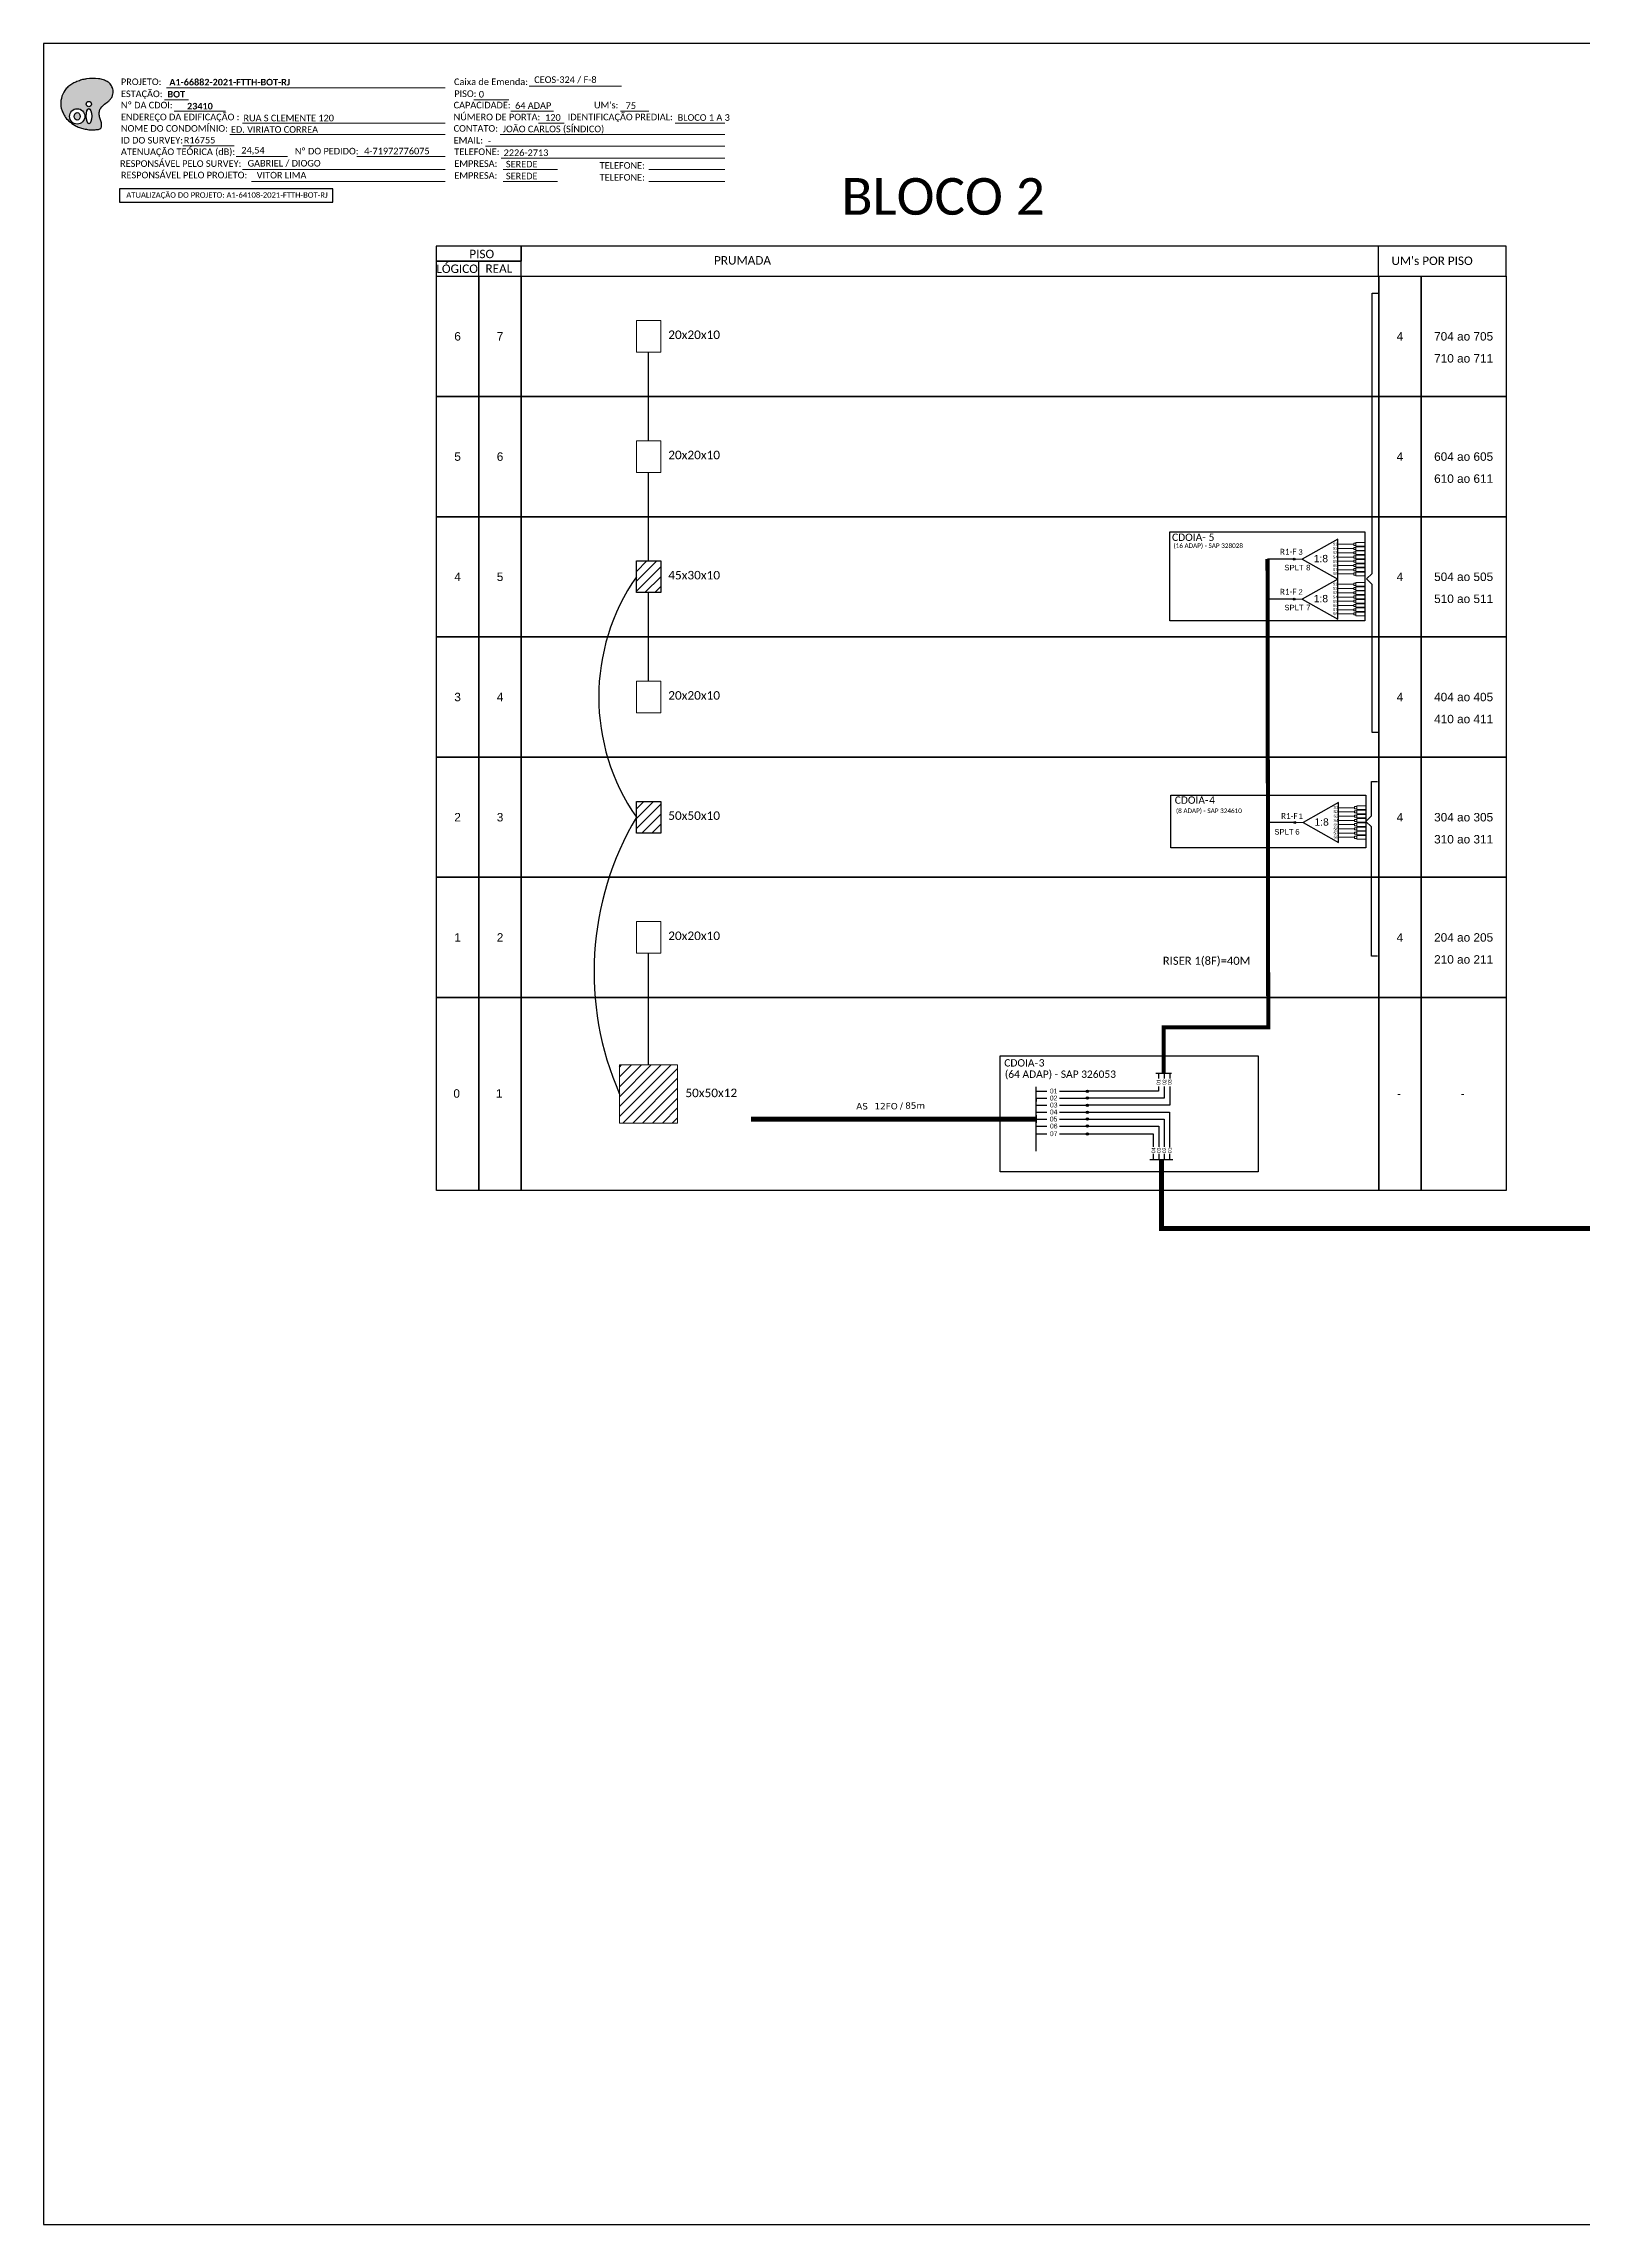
# Model space of a CAD drawing. Extents: x -89 to 1620, y 705 to 1299.
# Drawn here: x 782 to 1201, y 705 to 1299 of the extents above; entities that cross this region are included whole.
import ezdxf
from ezdxf.enums import TextEntityAlignment as Align

# ---------------------------------------------------------------- set-up
doc = ezdxf.new("R2010")
doc.units = 0
doc.layers.add('40.1-ETIQUETAS', color=1, linetype='Continuous', lineweight=20)
doc.layers.add('DROP DE CLIENTE', color=140, linetype='Continuous', plot=False)
doc.styles.add('ARIAL', font='arial.ttf')
doc.styles.add('siredit', font='verdana.ttf')
doc.styles.get("Standard").update_dxf_attribs({"font": 'arial.ttf'})
doc.styles.add('WMF-Calibri0', font='calibri.ttf')
doc.styles.add('WMF-Calibri1', font='calibrib.ttf')

# ---------------------------------------------------------------- blocks, each defined once
blk = doc.blocks.new('SPLT_1-8_SC-APC')
at = {"color": 1}
blk.add_lwpolyline([(-7.37, -2.1), (-17.04, -7.55), (-7.37, -13), (-7.37, -2.1)], dxfattribs=at)
at = {"color": 3, "lineweight": 0}
for points in [[(-2.99, -3.51), (-7.37, -3.51)], [(-7.37, -4.66), (-2.99, -4.66)], [(-7.37, -5.82), (-2.99, -5.82)], [(-2.41, -3.02), (-2.41, -4)], [(-2.41, -3.02), (0, -3.02)], [(-2.41, -4), (0, -4)], [(-2.41, -4.17), (-2.41, -5.16)], [(-2.41, -4.17), (0, -4.17)], [(-2.41, -5.16), (0, -5.16)], [(-2.41, -5.32), (-2.41, -6.31)], [(-2.41, -5.32), (0, -5.32)], [(-7.37, -6.97), (-2.99, -6.97)], [(-7.37, -8.12), (-2.99, -8.12)], [(-7.37, -9.28), (-2.99, -9.28)], [(-7.37, -10.43), (-2.99, -10.43)], [(-7.37, -11.58), (-2.99, -11.58)], [(-2.41, -6.31), (0, -6.31)], [(-2.41, -6.48), (-2.41, -7.46)], [(-2.41, -6.48), (0, -6.48)], [(-2.41, -7.46), (0, -7.46)], [(-2.41, -7.63), (-2.41, -8.62)], [(-2.41, -7.63), (0, -7.63)], [(-2.41, -8.62), (0, -8.62)], [(-2.41, -8.78), (-2.41, -9.77)], [(-2.41, -8.78), (0, -8.78)], [(-2.41, -9.77), (0, -9.77)], [(-2.41, -9.94), (-2.41, -10.92)], [(-2.41, -9.94), (0, -9.94)], [(-2.41, -10.92), (0, -10.92)], [(-2.41, -11.09), (-2.41, -12.08)], [(-2.41, -11.09), (0, -11.09)], [(-2.41, -12.08), (0, -12.08)]]:
    blk.add_lwpolyline(points, dxfattribs=at)
for points in [[(-2.99, -3.22), (-2.41, -3.22), (-2.41, -3.8), (-2.99, -3.8)], [(-2.99, -4.38), (-2.41, -4.38), (-2.41, -4.95), (-2.99, -4.95)], [(-2.99, -5.53), (-2.41, -5.53), (-2.41, -6.1), (-2.99, -6.1)], [(-2.99, -6.68), (-2.41, -6.68), (-2.41, -7.26), (-2.99, -7.26)], [(-2.99, -7.84), (-2.41, -7.84), (-2.41, -8.41), (-2.99, -8.41)], [(-2.99, -8.99), (-2.41, -8.99), (-2.41, -9.56), (-2.99, -9.56)], [(-2.99, -10.14), (-2.41, -10.14), (-2.41, -10.72), (-2.99, -10.72)], [(-2.99, -11.3), (-2.41, -11.3), (-2.41, -11.87), (-2.99, -11.87)]]:
    blk.add_lwpolyline(points, close=True, dxfattribs=at)
at = {"color": 1, "lineweight": 0}
blk.add_lwpolyline([(-17.04, -7.55), (-19.26, -7.55)], dxfattribs=at)
at = {"color": 1, "style": 'ARIAL'}
for s, height, p in [('S1', 0.75, (-8.74, -3.78)), ('S2', 0.75, (-8.74, -4.97)), ('S3', 0.75, (-8.74, -6.18)), ('1:8', 2, (-13.91, -8.4)), ('S4', 0.75, (-8.74, -7.36)), ('S5', 0.75, (-8.74, -8.57)), ('S6', 0.75, (-8.74, -9.69)), ('S7', 0.75, (-8.74, -10.78)), ('S8', 0.75, (-8.74, -11.9))]:
    blk.add_text(s, height=height, dxfattribs=at).set_placement(p)
blk = doc.blocks.new('OI')
h = blk.add_hatch(color=40)
edge = h.paths.add_edge_path()
edge.add_spline(control_points=[(4.35, -0.67), (3.92, -0.99), (3.26, -1.5), (2.81, -2.59), (2.9, -3.5), (3.06, -4.27), (3.31, -4.85), (3.37, -5.39), (3.4, -5.88), (3.2, -6.4), (2.54, -6.61), (1.65, -6.63), (0.55, -6.67), (-0.56, -6.42), (-1.61, -6.14), (-2.77, -5.61), (-3.92, -4.77), (-4.89, -3.7), (-5.34, -2.65), (-5.6, -1.94), (-5.85, -0.96), (-5.71, 0.47), (-5.1, 2.02), (-4.14, 3.02), (-3.3, 3.61), (-2.37, 4.16), (-1.36, 4.44), (-0.56, 4.7), (0.79, 4.85), (2.24, 4.97), (3.79, 4.57), (4.67, 4.21), (5.44, 3.65), (5.76, 2.99), (6.03, 2.21), (6.01, 1.46), (5.72, 0.64), (5.31, 0.08), (4.88, -0.38), (4.51, -0.55), (4.35, -0.67)], knot_values=[0, 0, 0, 0, 1.60434, 2.417191, 3.427595, 4.282808, 4.776746, 5.304182, 5.888771, 6.258406, 6.858137, 7.79129, 8.986195, 10.124242, 11.187857, 12.242908, 13.953784, 15.414161, 16.515391, 17.349188, 17.675853, 19.552021, 21.515531, 22.568638, 23.63245, 24.621084, 25.782718, 26.745347, 27.142653, 29.870543, 31.004649, 31.921532, 32.709589, 33.801391, 34.042471, 35.192333, 35.971461, 36.628871, 37.254359, 37.836911, 37.836911, 37.836911, 37.836911], degree=3, periodic=0)
h.paths.add_polyline_path([(1.13, -0.87, -1), (-0.04, -0.87, -1)], flags=16)
edge = h.paths.add_edge_path(flags=16)
edge.add_ellipse((0.56, -3.59), major_axis=(-0.02, 1.71), ratio=0.361305, start_angle=0, end_angle=360)
h.paths.add_polyline_path([(-0.36, -3.62, -1), (-3.8, -3.62, -1)], flags=16)
edge = h.paths.add_edge_path(flags=0)
edge.add_ellipse((-2.08, -3.62), major_axis=(0, 0.885), ratio=0.758294, start_angle=0, end_angle=360)
at = {"color": 40}
for centre, radius in [((-2.08, -3.62), 1.72), ((0.54, -0.87), 0.587)]:
    blk.add_circle(centre, radius, dxfattribs=at)
blk.add_ellipse((-2.08, -3.62), major_axis=(0, 0.885), ratio=0.758294, start_param=-3.141592653589792, end_param=3.141592653589792, dxfattribs=at)
blk.add_ellipse((0.56, -3.59), major_axis=(-0.02, 1.71), ratio=0.361305, dxfattribs=at)
at = {"color": 40, "start_tangent": (-0.800898, -0.598801), "end_tangent": (-0.800898, -0.598801)}
blk.add_spline([(4.35, -0.67), (3.2, -1.78), (2.9, -2.54), (2.92, -3.55), (3.12, -4.38), (3.28, -4.85), (3.37, -5.37), (3.35, -5.95), (3.2, -6.29), (2.66, -6.55), (1.73, -6.63), (0.54, -6.62), (-0.58, -6.41), (-1.6, -6.11), (-2.56, -5.67), (-3.95, -4.67), (-4.89, -3.56), (-5.37, -2.56), (-5.64, -1.78), (-5.72, -1.46), (-5.63, 0.42), (-4.84, 2.22), (-4.13, 2.99), (-3.27, 3.62), (-2.4, 4.09), (-1.3, 4.47), (-0.37, 4.72), (0.02, 4.77), (2.75, 4.8), (3.85, 4.53), (4.69, 4.16), (5.31, 3.68), (5.85, 2.73), (5.93, 2.5), (5.94, 1.35), (5.67, 0.62), (5.29, 0.08), (4.84, -0.36), (4.35, -0.67)], degree=3, dxfattribs=at)
blk = doc.blocks.new('CARIMBO')
at = {"color": 7, "lineweight": 0}
for points in [[(35.66, -16.79), (111.64, -16.79)], [(134.48, -16.3), (159.61, -16.3)], [(35.15, -20.06), (41.7, -20.06)], [(37.81, -23.14), (51.75, -23.14)], [(119.43, -20.02), (128.92, -20.02)], [(129.48, -23.14), (141.1, -23.14)], [(159.42, -23.14), (167.09, -23.14)], [(52.97, -29.48), (111.64, -29.48)], [(56.38, -26.37), (111.64, -26.37)], [(126.6, -29.48), (187.83, -29.48)], [(137.07, -26.37), (144.01, -26.37)], [(174.24, -26.37), (187.8, -26.37)], [(40.13, -32.55), (54.07, -32.55)], [(54.67, -35.52), (68.61, -35.52)], [(122.56, -32.72), (187.83, -32.72)], [(56.38, -39.07), (111.64, -39.07)], [(126.84, -35.96), (187.83, -35.96)], [(127.45, -39.07), (142.25, -39.07)], [(167.06, -39.07), (187.83, -39.07)], [(58.87, -42.31), (111.64, -42.31)], [(127.45, -42.31), (142.25, -42.31)], [(167.06, -42.31), (187.83, -42.31)]]:
    blk.add_lwpolyline(points, dxfattribs=at)
at = {"color": 7, "xscale": 1.213923925163967, "yscale": 1.213923925163967, "zscale": 1.213923925163967, "rotation": 0.1532896023949059}
blk.add_blockref('OI', (13.86, -20.16), dxfattribs=at)
at = {"color": 7, "lineweight": 0, "style": 'WMF-Calibri0'}
for s, height, p in [('PROJETO:', 1.793, (23.26, -16.04)), ('ESTAÇÃO:', 1.793, (23.26, -19.32)), ('Caixa de Emenda:', 1.7927, (114.02, -16.04)), ('PISO:', 1.793, (114.09, -19.28)), ('ENDEREÇO DA EDIFICAÇÃO :', 1.7927, (23.26, -25.63)), ('Nº DA CDOI:', 1.7927, (23.26, -22.39)), ('CAPACIDADE:', 1.7927, (113.91, -22.39)), ('NÚMERO DE PORTA:', 1.7927, (113.91, -25.63)), ('IDENTIFICAÇÃO PREDIAL:', 1.7927, (144.99, -25.63)), ("UM's:", 1.793, (152.15, -22.39)), ('NOME DO CONDOMÍNIO:', 1.7927, (23.26, -28.74)), ('CONTATO:', 1.793, (113.91, -28.74)), ('ATENUAÇÃO TEÓRICA (dB):', 1.7927, (23.26, -35.09)), ('ID DO SURVEY:', 1.7927, (23.26, -31.97)), ('EMAIL:', 1.793, (113.91, -31.97)), ('TELEFONE:', 1.793, (114.09, -35.09)), ('RESPONSÁVEL PELO SURVEY:', 1.7927, (23.02, -38.32)), ('RESPONSÁVEL PELO PROJETO:', 1.7927, (23.26, -41.44)), ('EMPRESA:', 1.793, (114.09, -38.32)), ('EMPRESA:', 1.793, (114.09, -41.56)), ('TELEFONE:', 1.793, (153.7, -38.83)), ('TELEFONE:', 1.793, (153.7, -42.06))]:
    blk.add_text(s, height=height, dxfattribs=at).set_placement(p)
at = {"color": 7, "lineweight": 0, "flags": 8}
for tag, p, style in [('EST', (35.94, -19.41), 'WMF-Calibri1'), ('PROJ', (36.46, -16.13), 'WMF-Calibri1'), ('PISO_PTR', (120.78, -19.42), 'WMF-Calibri0'), ('CEOS-XX', (135.87, -15.46), 'WMF-Calibri0'), ('CAPAC.', (130.66, -22.52), 'WMF-Calibri0'), ("UC'S", (160.78, -22.54), 'WMF-Calibri0'), ('NOME_DO_COND.', (53.23, -29.02), 'WMF-Calibri0'), ('LOGRADOURO', (56.65, -25.91), 'WMF-Calibri0'), ('NOME_DO_CONTATO', (127.3, -28.89), 'WMF-Calibri0'), ('N°', (138.85, -25.77), 'WMF-Calibri0'), ('N°PREDIO', (174.94, -25.77), 'WMF-Calibri0'), ('_ID_', (40.39, -31.94), 'WMF-Calibri0'), ('O_POTEN', (56.06, -34.68), 'WMF-Calibri0'), ('EMAIL', (123.26, -32.12), 'WMF-Calibri0'), ('TELEFONE', (127.55, -35.36), 'WMF-Calibri0'), ('RES_SURVEY', (57.78, -38.23), 'WMF-Calibri0'), ('RES_PROJ', (60.27, -41.47), 'WMF-Calibri0'), ('EMP_RESP_SURVEY', (128.16, -38.47), 'WMF-Calibri0'), ('EMP_RESP_PROJ', (128.16, -41.71), 'WMF-Calibri0'), ('CONT_RESP_SURVEY', (167.76, -38.47), 'WMF-Calibri0'), ('CONT_RESP_PROJ', (167.76, -41.71), 'WMF-Calibri0')]:
    blk.add_attdef(tag, p, '', height=1.79, dxfattribs=dict(at, style=style))
at = {"color": 7, "lineweight": 0, "style": 'WMF-Calibri1', "flags": 8}
blk.add_attdef("N° CDO'S", text='', height=1.79, dxfattribs=at).set_placement((44.78, -22.68), align=Align.CENTER)

msp = doc.modelspace()

# ---------------------------------------------------------------- hatches: boundary and pattern name
h = msp.add_hatch(color=3)
h.dxf.hatch_style = 1
edge = h.paths.add_edge_path()
edge.add_arc((1122.49, 1158.61), 0.256, 0, 360)
h = msp.add_hatch()
h.set_pattern_fill('ANSI31', color=1, scale=0.6)
h.set_pattern_definition([(45, (411.6864, 173.7744), (-1.3470384, 1.3470384), [])])
h.paths.add_polyline_path([(949.89, 1084), (949.89, 1092.62), (943.27, 1092.62), (943.27, 1084)])
h.paths.add_polyline_path([(949.89, 1158.11), (943.27, 1158.11), (943.27, 1149.49), (949.89, 1149.49)])
h = msp.add_hatch(color=3)
h.dxf.hatch_style = 1
edge = h.paths.add_edge_path()
edge.add_arc((1122.49, 1147.71), 0.256, 0, 360)
h = msp.add_hatch(color=3)
h.dxf.hatch_style = 1
edge = h.paths.add_edge_path()
edge.add_arc((1122.69, 1086.86), 0.256, 0, 360)
h = msp.add_hatch()
h.set_pattern_fill('ANSI31', color=1, scale=0.6)
h.set_pattern_definition([(45, (162.0727, 3692.0763), (-1.3470384, 1.3470384), [])])
h.paths.add_polyline_path([(954.48, 1005.01), (954.48, 1020.82), (938.68, 1020.82), (938.68, 1005.01)])
h = msp.add_hatch(color=3)
h.dxf.hatch_style = 1
edge = h.paths.add_edge_path()
edge.add_arc((1066.14, 1013.67), 0.32, 0, 360)
h = msp.add_hatch(color=3)
h.dxf.hatch_style = 1
edge = h.paths.add_edge_path()
edge.add_arc((1066.14, 1011.8), 0.32, 0, 360)
h = msp.add_hatch(color=3)
h.dxf.hatch_style = 1
edge = h.paths.add_edge_path()
edge.add_arc((1066.14, 1009.87), 0.32, 0, 360)
h = msp.add_hatch(color=3)
h.dxf.hatch_style = 1
edge = h.paths.add_edge_path()
edge.add_arc((1066.14, 1007.96), 0.32, 0, 360)
h = msp.add_hatch(color=3)
h.dxf.hatch_style = 1
edge = h.paths.add_edge_path()
edge.add_arc((1066.14, 1006.08), 0.32, 0, 360)
h = msp.add_hatch(color=3)
h.dxf.hatch_style = 1
edge = h.paths.add_edge_path()
edge.add_arc((1066.14, 1004.16), 0.32, 0, 360)
h = msp.add_hatch(color=3)
h.dxf.hatch_style = 1
edge = h.paths.add_edge_path()
edge.add_arc((1066.14, 1002.05), 0.32, 0, 360)

# ---------------------------------------------------------------- linework, layer by layer
for points in [[(781.75, 705.02), (1620.31, 705.02), (1620.31, 1299.02), (781.75, 1299.02), (781.75, 705.02)], [(911.87, 1235.66), (1180.24, 1235.66), (1180.24, 1243.88), (911.87, 1243.88), (911.87, 1243.88), (911.87, 1239.77)], [(1145.49, 1235.66), (1145.49, 1243.88)], [(900.3, 1235.66), (900.3, 1239.77)], [(1052.23, 1011.77), (1052.23, 1010.88)], [(1052.23, 1009.87), (1055.14, 1009.87)], [(1058.55, 1009.87), (1066.14, 1009.87), (1066.14, 1009.87)]]:
    msp.add_lwpolyline(points)
at = {"color": 7, "lineweight": 0}
msp.add_lwpolyline([(867.06, 1268.26), (891.21, 1268.26)], dxfattribs=at)
for points in [[(888.73, 1239.77), (911.87, 1239.77), (911.87, 1243.88), (888.73, 1243.88)], [(888.73, 1235.66), (911.87, 1235.66), (911.87, 1239.77), (888.73, 1239.77)], [(888.76, 1235.66), (900.34, 1235.66), (900.34, 1202.91), (888.76, 1202.91)], [(900.34, 1235.66), (911.91, 1235.66), (911.91, 1202.91), (900.34, 1202.91)], [(911.91, 1235.66), (1145.52, 1235.66), (1145.52, 1202.91), (911.91, 1202.91)], [(1145.52, 1235.66), (1157.1, 1235.66), (1157.1, 1202.91), (1145.52, 1202.91)], [(1157.1, 1235.66), (1180.24, 1235.66), (1180.24, 1202.91), (1157.1, 1202.91)], [(888.76, 1202.91), (900.34, 1202.91), (900.34, 1170.17), (888.76, 1170.17)], [(900.34, 1202.91), (911.91, 1202.91), (911.91, 1170.17), (900.34, 1170.17)], [(911.91, 1202.91), (1145.52, 1202.91), (1145.52, 1170.17), (911.91, 1170.17)], [(1145.52, 1202.91), (1157.1, 1202.91), (1157.1, 1170.17), (1145.52, 1170.17)], [(1157.1, 1202.91), (1180.24, 1202.91), (1180.24, 1170.17), (1157.1, 1170.17)], [(888.76, 1170.17), (900.34, 1170.17), (900.34, 1137.43), (888.76, 1137.43)], [(900.34, 1170.17), (911.91, 1170.17), (911.91, 1137.43), (900.34, 1137.43)], [(911.91, 1170.17), (1145.52, 1170.17), (1145.52, 1137.43), (911.91, 1137.43)], [(1145.52, 1170.17), (1157.1, 1170.17), (1157.1, 1137.43), (1145.52, 1137.43)], [(1157.1, 1170.17), (1180.24, 1170.17), (1180.24, 1137.43), (1157.1, 1137.43)], [(888.76, 1137.43), (900.34, 1137.43), (900.34, 1104.68), (888.76, 1104.68)], [(900.34, 1137.43), (911.91, 1137.43), (911.91, 1104.68), (900.34, 1104.68)], [(911.91, 1137.43), (1145.52, 1137.43), (1145.52, 1104.68), (911.91, 1104.68)], [(1145.52, 1137.43), (1157.1, 1137.43), (1157.1, 1104.68), (1145.52, 1104.68)], [(1157.1, 1137.43), (1180.24, 1137.43), (1180.24, 1104.68), (1157.1, 1104.68)], [(888.76, 1104.68), (900.34, 1104.68), (900.34, 1071.94), (888.76, 1071.94)], [(900.34, 1104.68), (911.91, 1104.68), (911.91, 1071.94), (900.34, 1071.94)], [(911.91, 1104.68), (1145.52, 1104.68), (1145.52, 1071.94), (911.91, 1071.94)], [(1145.52, 1104.68), (1157.1, 1104.68), (1157.1, 1071.94), (1145.52, 1071.94)], [(1157.1, 1104.68), (1180.24, 1104.68), (1180.24, 1071.94), (1157.1, 1071.94)], [(888.76, 1071.94), (900.34, 1071.94), (900.34, 1039.19), (888.76, 1039.19)], [(900.34, 1071.94), (911.91, 1071.94), (911.91, 1039.19), (900.34, 1039.19)], [(911.91, 1071.94), (1145.52, 1071.94), (1145.52, 1039.19), (911.91, 1039.19)], [(1145.52, 1071.94), (1157.1, 1071.94), (1157.1, 1039.19), (1145.52, 1039.19)], [(1157.1, 1071.94), (1180.24, 1071.94), (1180.24, 1039.19), (1157.1, 1039.19)], [(888.76, 1039.19), (900.34, 1039.19), (900.34, 986.64), (888.76, 986.64)], [(900.34, 1039.19), (911.91, 1039.19), (911.91, 986.64), (900.34, 986.64)], [(911.91, 1039.19), (1145.52, 1039.19), (1145.52, 986.64), (911.91, 986.64)], [(1145.52, 1039.19), (1157.1, 1039.19), (1157.1, 986.64), (1145.52, 986.64)], [(1157.1, 1039.19), (1180.24, 1039.19), (1180.24, 986.64), (1157.1, 986.64)]]:
    msp.add_lwpolyline(points, close=True)
at = {"color": 3}
for points in [[(1145.4, 1111.34), (1143.75, 1111.34), (1143.75, 1151.7), (1142.18, 1153.21), (1143.75, 1154.71), (1143.75, 1231.07), (1145.4, 1231.07)], [(946.58, 1190.85), (946.58, 1214.98)], [(946.58, 1158.11), (946.58, 1182.23)], [(946.58, 1125.36), (946.58, 1149.49)], [(1145.23, 1050.45), (1143.58, 1050.45), (1143.58, 1085.67), (1142.01, 1087.18), (1143.58, 1088.69), (1143.58, 1098.07), (1145.23, 1098.07)], [(946.58, 1020.82), (946.58, 1051.26)], [(1052.23, 1013.67), (1055.14, 1013.67)], [(1058.55, 1013.67), (1066.14, 1013.67), (1066.14, 1013.67)]]:
    msp.add_lwpolyline(points, dxfattribs=at)
at = {"color": 0, "lineweight": 0}
for points in [[(943.27, 1223.6), (949.89, 1223.6), (949.89, 1214.98), (943.27, 1214.98)], [(943.27, 1190.85), (949.89, 1190.85), (949.89, 1182.23), (943.27, 1182.23)], [(943.27, 1125.36), (949.89, 1125.36), (949.89, 1116.74), (943.27, 1116.74)], [(943.27, 1059.88), (949.89, 1059.88), (949.89, 1051.26), (943.27, 1051.26)]]:
    msp.add_lwpolyline(points, close=True, dxfattribs=at)
at = {"color": 1}
for points in [[(1088.65, 1166.06), (1141.78, 1166.06), (1141.78, 1141.78), (1088.65, 1141.78)], [(943.27, 1158.11), (949.89, 1158.11), (949.89, 1149.49), (943.27, 1149.49)], [(1088.85, 1094.31), (1141.98, 1094.31), (1141.98, 1080), (1088.85, 1080)], [(943.27, 1092.62), (949.89, 1092.62), (949.89, 1084), (943.27, 1084)], [(1042.43, 1023.32), (1112.71, 1023.32), (1112.71, 991.72), (1042.43, 991.72)]]:
    msp.add_lwpolyline(points, close=True, dxfattribs=at)
at = {"color": 5}
msp.add_lwpolyline([(1086.93, 1018.58, 1.1, 1.1, 0), (1086.93, 1031.06, 1.1, 1.1, 0), (1092.52, 1031.06, 1.1, 1.1, 0), (1115.43, 1031.06, 1.1, 1.1, 0), (1115.23, 1158.61, 0, 0, 0)], format="xyseb", dxfattribs=at)
for points in [[(1122.49, 1158.61), (1115.23, 1158.61)], [(1122.49, 1147.71), (1115.23, 1147.71)], [(1122.69, 1086.86), (1115.43, 1086.86)], [(1084.83, 1018.58), (1089.04, 1018.58)], [(1085.52, 1018.58), (1085.52, 1017.13)], [(1087.05, 1018.58), (1087.05, 1017.13)], [(1088.58, 1018.58), (1088.58, 1017.13)], [(1085.52, 1014.98), (1085.5, 1013.72), (1066.45, 1013.72)], [(1088.58, 1014.98), (1088.58, 1009.87), (1066.46, 1009.87)], [(1087.05, 1014.98), (1087.05, 1011.8), (1066.46, 1011.8)], [(1052.23, 1007.96), (1055.14, 1007.96)], [(1058.55, 1007.96), (1066.14, 1007.96), (1066.14, 1007.96)]]:
    msp.add_lwpolyline(points, dxfattribs=at)
at = {"color": 1, "lineweight": 0}
for points in [[(1124.72, 1158.61), (1122.49, 1158.61)], [(1124.72, 1147.71), (1122.49, 1147.71)]]:
    msp.add_lwpolyline(points, dxfattribs=at)
at = {"color": 1}
for points in [[(1134.38, 1164.05), (1124.72, 1158.61), (1134.38, 1153.16), (1134.38, 1164.05)], [(1134.38, 1153.16), (1124.72, 1147.71), (1134.38, 1142.26), (1134.38, 1153.16)], [(1052.23, 997.35), (1052.23, 1014.84)], [(1052.23, 1007.13), (1052.23, 1005.06)], [(1052.23, 1006.06), (1055.14, 1006.06)], [(1058.55, 1006.07), (1066.14, 1006.08), (1066.14, 1006.08)]]:
    msp.add_lwpolyline(points, dxfattribs=at)
at = {"color": 3, "lineweight": 0}
for points in [[(1138.76, 1162.64), (1134.38, 1162.64)], [(1134.38, 1161.49), (1138.76, 1161.49)], [(1134.38, 1160.34), (1138.76, 1160.34)], [(1134.38, 1159.18), (1138.76, 1159.18)], [(1139.34, 1163.14), (1139.34, 1162.15)], [(1139.34, 1163.14), (1141.75, 1163.14)], [(1139.34, 1162.15), (1141.75, 1162.15)], [(1139.34, 1161.98), (1139.34, 1161)], [(1139.34, 1161.98), (1141.75, 1161.98)], [(1139.34, 1161), (1141.75, 1161)], [(1139.34, 1160.83), (1139.34, 1159.84)], [(1139.34, 1160.83), (1141.75, 1160.83)], [(1139.34, 1159.84), (1141.75, 1159.84)], [(1139.34, 1159.68), (1139.34, 1158.69)], [(1139.34, 1159.68), (1141.75, 1159.68)], [(1139.34, 1158.69), (1141.75, 1158.69)], [(1139.34, 1158.52), (1139.34, 1157.54)], [(1139.34, 1158.52), (1141.75, 1158.52)], [(1134.38, 1158.03), (1138.76, 1158.03)], [(1134.38, 1156.88), (1138.76, 1156.88)], [(1134.38, 1155.72), (1138.76, 1155.72)], [(1134.38, 1154.57), (1138.76, 1154.57)], [(1139.34, 1157.54), (1141.75, 1157.54)], [(1139.34, 1157.37), (1139.34, 1156.38)], [(1139.34, 1157.37), (1141.75, 1157.37)], [(1139.34, 1156.38), (1141.75, 1156.38)], [(1139.34, 1156.22), (1139.34, 1155.23)], [(1139.34, 1156.22), (1141.75, 1156.22)], [(1139.34, 1155.23), (1141.75, 1155.23)], [(1139.34, 1155.06), (1139.34, 1154.08)], [(1139.34, 1155.06), (1141.75, 1155.06)], [(1139.34, 1154.08), (1141.75, 1154.08)], [(1138.76, 1151.75), (1134.38, 1151.75)], [(1134.38, 1150.59), (1138.76, 1150.59)], [(1134.38, 1149.44), (1138.76, 1149.44)], [(1134.38, 1148.29), (1138.76, 1148.29)], [(1134.38, 1147.13), (1138.76, 1147.13)], [(1139.34, 1152.24), (1139.34, 1151.25)], [(1139.34, 1152.24), (1141.75, 1152.24)], [(1139.34, 1151.25), (1141.75, 1151.25)], [(1139.34, 1151.09), (1139.34, 1150.1)], [(1139.34, 1151.09), (1141.75, 1151.09)], [(1139.34, 1150.1), (1141.75, 1150.1)], [(1139.34, 1149.93), (1139.34, 1148.95)], [(1139.34, 1149.93), (1141.75, 1149.93)], [(1139.34, 1148.95), (1141.75, 1148.95)], [(1139.34, 1148.78), (1139.34, 1147.79)], [(1139.34, 1148.78), (1141.75, 1148.78)], [(1139.34, 1147.79), (1141.75, 1147.79)], [(1139.34, 1147.63), (1139.34, 1146.64)], [(1139.34, 1147.63), (1141.75, 1147.63)], [(1139.34, 1146.64), (1141.75, 1146.64)], [(1139.34, 1146.47), (1139.34, 1145.49)], [(1139.34, 1146.47), (1141.75, 1146.47)], [(1134.38, 1145.98), (1138.76, 1145.98)], [(1134.38, 1144.83), (1138.76, 1144.83)], [(1134.38, 1143.67), (1138.76, 1143.67)], [(1139.34, 1145.49), (1141.75, 1145.49)], [(1139.34, 1145.32), (1139.34, 1144.33)], [(1139.34, 1145.32), (1141.75, 1145.32)], [(1139.34, 1144.33), (1141.75, 1144.33)], [(1139.34, 1144.17), (1139.34, 1143.18)], [(1139.34, 1144.17), (1141.75, 1144.17)], [(1139.34, 1143.18), (1141.75, 1143.18)]]:
    msp.add_lwpolyline(points, dxfattribs=at)
for points in [[(1138.76, 1162.93), (1139.34, 1162.93), (1139.34, 1162.36), (1138.76, 1162.36)], [(1138.76, 1161.78), (1139.34, 1161.78), (1139.34, 1161.2), (1138.76, 1161.2)], [(1138.76, 1160.62), (1139.34, 1160.62), (1139.34, 1160.05), (1138.76, 1160.05)], [(1138.76, 1159.47), (1139.34, 1159.47), (1139.34, 1158.9), (1138.76, 1158.9)], [(1138.76, 1158.32), (1139.34, 1158.32), (1139.34, 1157.74), (1138.76, 1157.74)], [(1138.76, 1157.16), (1139.34, 1157.16), (1139.34, 1156.59), (1138.76, 1156.59)], [(1138.76, 1156.01), (1139.34, 1156.01), (1139.34, 1155.44), (1138.76, 1155.44)], [(1138.76, 1154.86), (1139.34, 1154.86), (1139.34, 1154.28), (1138.76, 1154.28)], [(1138.76, 1152.03), (1139.34, 1152.03), (1139.34, 1151.46), (1138.76, 1151.46)], [(1138.76, 1150.88), (1139.34, 1150.88), (1139.34, 1150.31), (1138.76, 1150.31)], [(1138.76, 1149.73), (1139.34, 1149.73), (1139.34, 1149.15), (1138.76, 1149.15)], [(1138.76, 1148.57), (1139.34, 1148.57), (1139.34, 1148), (1138.76, 1148)], [(1138.76, 1147.42), (1139.34, 1147.42), (1139.34, 1146.85), (1138.76, 1146.85)], [(1138.76, 1146.27), (1139.34, 1146.27), (1139.34, 1145.69), (1138.76, 1145.69)], [(1138.76, 1145.11), (1139.34, 1145.11), (1139.34, 1144.54), (1138.76, 1144.54)], [(1138.76, 1143.96), (1139.34, 1143.96), (1139.34, 1143.39), (1138.76, 1143.39)]]:
    msp.add_lwpolyline(points, close=True, dxfattribs=at)
at = {"color": 1, "lineweight": 0}
msp.add_lwpolyline([(938.68, 1020.82), (954.48, 1020.82), (954.48, 1005.01), (938.68, 1005.01)], close=True, dxfattribs=at)
at = {"color": 2}
for points in [[(1052.23, 1011.77), (1055.14, 1011.78)], [(1058.55, 1011.78), (1066.14, 1011.8), (1066.14, 1011.8)]]:
    msp.add_lwpolyline(points, dxfattribs=at)
at = {"color": 1, "const_width": 1.36}
for points in [[(974.49, 1006.1), (1052.23, 1006.09)], [(1086.33, 995.08), (1086.33, 976.29), (1310.46, 976.29), (1310.46, 1003.3)]]:
    msp.add_lwpolyline(points, dxfattribs=at)
at = {"color": 190}
for points in [[(1052.23, 1004.16), (1055.14, 1004.16)], [(1058.55, 1004.16), (1066.14, 1004.16), (1066.14, 1004.16)]]:
    msp.add_lwpolyline(points, dxfattribs=at)
at = {"color": 36}
for points in [[(1052.23, 1002.05), (1055.14, 1002.05)], [(1058.55, 1002.05), (1066.14, 1002.05), (1066.14, 1002.05)]]:
    msp.add_lwpolyline(points, dxfattribs=at)
at = {"color": 3}
for centre, radius in [((1122.49, 1158.61), 0.256), ((1122.49, 1147.71), 0.256), ((1122.69, 1086.86), 0.256), ((1066.14, 1013.67), 0.32), ((1066.14, 1011.8), 0.32), ((1066.14, 1009.87), 0.32), ((1066.14, 1007.96), 0.32), ((1066.14, 1006.08), 0.32), ((1066.14, 1004.16), 0.32), ((1066.14, 1002.05), 0.32)]:
    msp.add_circle(centre, radius, dxfattribs=at)
for centre, radius, start, end in [((990.35, 1121.05), 57.35, 145.18355, 214.81645), ((1014.57, 1046.13), 82.84, 149.39228, 203.63718)]:
    msp.add_arc(centre, radius, start, end, dxfattribs=at)
for p in [(888.76, 1202.91), (888.76, 1170.17), (888.76, 1137.43), (888.76, 1104.68), (888.76, 1071.94), (888.76, 1039.19)]:
    msp.add_point(p)
at = {"layer": 'DROP DE CLIENTE', "color": 10}
msp.add_lwpolyline([(802.42, 1255.8), (860.57, 1255.8), (860.57, 1259.48), (802.42, 1259.48)], close=True, dxfattribs=at)
at = {"layer": 'DROP DE CLIENTE', "color": 1}
for points in [[(1066.45, 1008), (1076.77, 1008), (1088.55, 1008), (1088.55, 998.34)], [(1066.46, 1006.08), (1087.06, 1006.08), (1087.06, 998.52)], [(1066.46, 1004.16), (1085.58, 1004.16), (1085.58, 998.53)], [(1066.46, 1002.05), (1076.77, 1002.05), (1084.09, 1002.05), (1084.09, 998.53)], [(1083.21, 995.08), (1089.45, 995.08)], [(1084.09, 996.61), (1084.09, 995.08)], [(1085.58, 996.61), (1085.58, 995.08)], [(1087.06, 996.61), (1087.06, 995.08)], [(1088.55, 996.61), (1088.55, 995.08)]]:
    msp.add_lwpolyline(points, dxfattribs=at)

# ---------------------------------------------------------------- block references
ref = msp.add_blockref('CARIMBO', (779.56, 1303.77))
ref.add_attrib('PROJ', 'A1-66882-2021-FTTH-BOT-RJ', (816.02, 1287.63), dxfattribs={"color": 7, "lineweight": 0, "height": 1.7927, "style": 'WMF-Calibri1'})
ref.add_attrib('EST', 'BOT', (815.5, 1284.35), dxfattribs={"color": 7, "lineweight": 0, "height": 1.793, "style": 'WMF-Calibri1'})
ref.add_attrib("N° CDO'S", '23410', dxfattribs={"color": 7, "lineweight": 0, "height": 1.793, "style": 'WMF-Calibri1'}).set_placement((824.34, 1281.09), align=Align.CENTER)
ref.add_attrib('LOGRADOURO', 'RUA S CLEMENTE 120', (836.2, 1277.86), dxfattribs={"color": 7, "lineweight": 0, "height": 1.7927, "style": 'WMF-Calibri0'})
ref.add_attrib('NOME_DO_COND.', 'ED. VIRIATO CORREA', (832.79, 1274.74), dxfattribs={"color": 7, "lineweight": 0, "height": 1.7927, "style": 'WMF-Calibri0'})
ref.add_attrib('_ID_', 'R16755', (819.95, 1271.83), dxfattribs={"color": 7, "lineweight": 0, "height": 1.793, "style": 'WMF-Calibri0'})
ref.add_attrib('O_POTEN', '24,54', (835.62, 1269.09), dxfattribs={"color": 7, "lineweight": 0, "height": 1.793, "style": 'WMF-Calibri0'})
ref.add_attrib('RES_SURVEY', 'GABRIEL / DIOGO', (837.34, 1265.54), dxfattribs={"color": 7, "lineweight": 0, "height": 1.7927, "style": 'WMF-Calibri0'})
ref.add_attrib('RES_PROJ', 'VITOR LIMA', (839.82, 1262.3), dxfattribs={"color": 7, "lineweight": 0, "height": 1.793, "style": 'WMF-Calibri0'})
ref.add_attrib('CEOS-XX', 'CEOS-324 / F-8', (915.43, 1288.31), dxfattribs={"color": 7, "lineweight": 0, "height": 1.7927, "style": 'WMF-Calibri0'})
ref.add_attrib('CAPAC.', '64 ADAP', (910.21, 1281.25), dxfattribs={"color": 7, "lineweight": 0, "height": 1.793, "style": 'WMF-Calibri0'})
ref.add_attrib("UC'S", '75', (940.33, 1281.23), dxfattribs={"color": 7, "lineweight": 0, "height": 1.793, "style": 'WMF-Calibri0'})
ref.add_attrib('PISO_PTR', '0', (900.34, 1284.34), dxfattribs={"color": 7, "lineweight": 0, "height": 1.79, "style": 'WMF-Calibri0'})
ref.add_attrib('N°', '120', (918.4, 1278), dxfattribs={"color": 7, "lineweight": 0, "height": 1.793, "style": 'WMF-Calibri0'})
ref.add_attrib('N°PREDIO', 'BLOCO 1 A 3', (954.5, 1278), dxfattribs={"color": 7, "lineweight": 0, "height": 1.7927, "style": 'WMF-Calibri0'})
ref.add_attrib('NOME_DO_CONTATO', 'JOÃO CARLOS (SÍNDICO)', (906.86, 1274.88), dxfattribs={"color": 7, "lineweight": 0, "height": 1.7927, "style": 'WMF-Calibri0'})
ref.add_attrib('EMAIL', '-', (902.82, 1271.65), dxfattribs={"color": 7, "lineweight": 0, "height": 1.79, "style": 'WMF-Calibri0'})
ref.add_attrib('TELEFONE', '2226-2713', (907.1, 1268.41), dxfattribs={"color": 7, "lineweight": 0, "height": 1.793, "style": 'WMF-Calibri0'})
ref.add_attrib('EMP_RESP_SURVEY', 'SEREDE', (907.71, 1265.3), dxfattribs={"color": 7, "lineweight": 0, "height": 1.793, "style": 'WMF-Calibri0'})
ref.add_attrib('EMP_RESP_PROJ', 'SEREDE', (907.71, 1262.06), dxfattribs={"color": 7, "lineweight": 0, "height": 1.793, "style": 'WMF-Calibri0'})
at = {"color": 3}
msp.add_blockref('SPLT_1-8_SC-APC', (1141.95, 1094.41), dxfattribs=at)

# ---------------------------------------------------------------- texts
at = {"color": 7, "lineweight": 0, "style": 'WMF-Calibri0'}
msp.add_text('Nº DO PEDIDO:', height=1.7927, dxfattribs=at).set_placement((850.19, 1268.84))
at = {"style": 'WMF-Calibri0'}
for s, height, p in [('BLOCO 2', 10, (999.15, 1252.4)), ('     PISO', 2.3, (893.69, 1240.58)), ('  LÓGICO', 2.3, (887.14, 1236.55)), ('    REAL', 2.3, (898.91, 1236.6)), ('PRUMADA', 2.3, (964.43, 1238.84)), ("UM's POR PISO", 2.3, (1149.02, 1238.72)), ('20x20x10', 2.317, (951.95, 1218.57)), ('20x20x10', 2.317, (951.95, 1185.82)), ('20x20x10', 2.317, (951.95, 1120.33)), ('20x20x10', 2.317, (951.95, 1054.85)), ('50x50x12', 2.317, (956.62, 1012.06))]:
    msp.add_text(s, height=height, dxfattribs=at).set_placement(p)
at = {"style": 'ARIAL'}
for s, height, p in [('6', 2.3, (894.55, 1219.29)), ('7', 2.3, (906.12, 1219.29)), ('4', 2.3, (1151.31, 1219.29)), ('704 ao 705', 2.3, (1168.67, 1219.29)), ('710 ao 711', 2.3, (1168.67, 1213.29)), ('5', 2.3, (894.55, 1186.54)), ('6', 2.3, (906.12, 1186.54)), ('4', 2.3, (1151.31, 1186.54)), ('604 ao 605', 2.3, (1168.67, 1186.54)), ('610 ao 611', 2.3, (1168.67, 1180.54)), ('4', 2.3, (894.55, 1153.8)), ('5', 2.3, (906.12, 1153.8)), ('4', 2.3, (1151.31, 1153.8)), ('504 ao 505', 2.3, (1168.67, 1153.8)), ('510 ao 511', 2.3, (1168.67, 1147.8)), ('3', 2.3, (894.55, 1121.05)), ('4', 2.3, (906.12, 1121.05)), ('4', 2.3, (1151.31, 1121.05)), ('404 ao 405', 2.3, (1168.67, 1121.05)), ('410 ao 411', 2.3, (1168.67, 1115.05)), ('2', 2.3, (894.55, 1088.31)), ('3', 2.3, (906.12, 1088.31)), ('4', 2.3, (1151.31, 1088.31)), ('304 ao 305', 2.3, (1168.67, 1088.31)), ('310 ao 311', 2.3, (1168.67, 1082.31)), ('1', 2.3, (894.55, 1055.57)), ('2', 2.3, (906.12, 1055.57)), ('4', 2.3, (1151.31, 1055.57)), ('204 ao 205', 2.3, (1168.67, 1055.57)), ('210 ao 211', 2.3, (1168.67, 1049.57)), ('0', 2.3, (894.3, 1013.07)), ('1', 2.3, (905.88, 1013.07)), ('02', 1.323, (1056.95, 1011.81)), ('01', 1.323, (1056.97, 1013.73)), ('03', 1.323, (1056.99, 1009.91)), ('-', 2.3, (1151.06, 1013.07)), ('-', 2.3, (1168.42, 1013.07)), ('05', 1.323, (1056.95, 1006.1)), ('04', 1.323, (1056.97, 1008.02)), ('06', 1.323, (1056.99, 1004.19)), ('07', 1.323, (1056.97, 1002.11))]:
    msp.add_text(s, height=height, dxfattribs=at).set_placement(p, align=Align.MIDDLE_CENTER)
at = {"color": 1}
for s, height, style, p in [('CDOIA-', 2, 'WMF-Calibri0', (1089.22, 1163.56)), ('5', 2, 'WMF-Calibri0', (1099.18, 1163.56)), ('1:8', 2, 'ARIAL', (1127.84, 1157.76)), ('S1', 0.75, 'ARIAL', (1133.01, 1162.37)), ('S2', 0.75, 'ARIAL', (1133.01, 1161.19)), ('S3', 0.75, 'ARIAL', (1133.01, 1159.97)), ('S4', 0.75, 'ARIAL', (1133.01, 1158.8)), ('S5', 0.75, 'ARIAL', (1133.01, 1157.59)), ('45x30x10', 2.317, 'WMF-Calibri0', (951.95, 1153.08)), ('S6', 0.75, 'ARIAL', (1133.01, 1156.47)), ('S7', 0.75, 'ARIAL', (1133.01, 1155.37)), ('S8', 0.75, 'ARIAL', (1133.01, 1154.25)), ('1:8', 2, 'ARIAL', (1127.84, 1146.86)), ('S1', 0.75, 'ARIAL', (1133.01, 1151.48)), ('S2', 0.75, 'ARIAL', (1133.01, 1150.29)), ('S3', 0.75, 'ARIAL', (1133.01, 1149.08)), ('S4', 0.75, 'ARIAL', (1133.01, 1147.9)), ('S5', 0.75, 'ARIAL', (1133.01, 1146.69)), ('S6', 0.75, 'ARIAL', (1133.01, 1145.57)), ('S7', 0.75, 'ARIAL', (1133.01, 1144.47)), ('S8', 0.75, 'ARIAL', (1133.01, 1143.35)), ('CDOIA-', 2, 'WMF-Calibri0', (1089.96, 1091.97)), ('4', 2, 'WMF-Calibri0', (1099.34, 1091.97)), ('50x50x10', 2.317, 'WMF-Calibri0', (951.95, 1087.59)), ('CDOIA-', 2, 'WMF-Calibri0', (1043.51, 1020.4)), ('3', 2, 'WMF-Calibri0', (1052.89, 1020.4))]:
    msp.add_text(s, height=height, dxfattribs=dict(at, style=style)).set_placement(p)
at = {"color": 1, "style": 'WMF-Calibri0'}
for s, height, p in [('(16 ADAP) - SAP 328028', 1.25, (1099.08, 1161.64)), ('(8 ADAP) - SAP 324610', 1.25, (1099.27, 1089.44)), ('(64 ADAP) - SAP 326053', 2, (1058.8, 1017.32))]:
    msp.add_text(s, height=height, dxfattribs=at).set_placement(p, align=Align.CENTER)
at = {"color": 5, "style": 'WMF-Calibri0'}
for s, height, p in [('R1-F', 1.6, (1118.62, 1159.82)), ('R1-F', 1.6, (1118.62, 1148.92)), ('R1-F', 1.6, (1118.92, 1087.85)), ('RISER 1(8F)=40M', 2.2, (1086.71, 1048.11))]:
    msp.add_text(s, height=height, dxfattribs=at).set_placement(p)
at = {"color": 5, "style": 'ARIAL'}
for s, p in [('3', (1124.24, 1159.78)), ('2', (1124.24, 1148.89)), ('1', (1124.29, 1087.81))]:
    msp.add_text(s, height=1.5, dxfattribs=at).set_placement(p, align=Align.CENTER)
at = {"color": 7, "style": 'ARIAL'}
for s, p in [('SPLT', (1122.45, 1155.55)), ('8', (1126.34, 1155.55)), ('SPLT', (1122.45, 1144.66)), ('7', (1126.34, 1144.66)), ('SPLT', (1119.72, 1083.58)), ('6', (1123.39, 1083.58))]:
    msp.add_text(s, height=1.5, dxfattribs=at).set_placement(p, align=Align.CENTER)
at = {"style": 'ARIAL'}
for s, p in [('01', (1085.52, 1016.14)), ('02', (1087.14, 1016.14)), ('03', (1088.6, 1016.14)), ('04', (1084.14, 997.57)), ('03', (1085.63, 997.57)), ('02', (1087.11, 997.57)), ('01', (1088.6, 997.57))]:
    msp.add_text(s, height=0.992, rotation=90, dxfattribs=at).set_placement(p, align=Align.MIDDLE_CENTER)
at = {"color": 10, "insert": (831.72, 1257.6), "char_height": 1.5, "width": 79.8192, "attachment_point": 5}
msp.add_mtext('{\\fCalibri|b0|i0|c0|p34;\\C1;ATUALIZAÇÃO DO PROJETO: A1-64108-2021-FTTH-BOT-RJ}', dxfattribs=at)
at = {"color": 7, "lineweight": 0, "style": 'WMF-Calibri0', "flags": 8}
msp.add_attdef('4-71972776075', (869.1, 1268.87), '', height=1.79, dxfattribs=at)
at = {"layer": '40.1-ETIQUETAS', "color": 1, "style": 'siredit'}
for s, p in [('AS', (1006.34, 1009.58)), ('12FO', (1014.48, 1009.61)), ('/', (1015.9, 1009.77))]:
    msp.add_text(s, height=1.75, dxfattribs=at).set_placement(p, align=Align.MIDDLE_RIGHT)
msp.add_text('85m', height=1.75, dxfattribs=at).set_placement((1016.52, 1009.77), align=Align.MIDDLE_LEFT)

doc.saveas('drawing.dxf')
